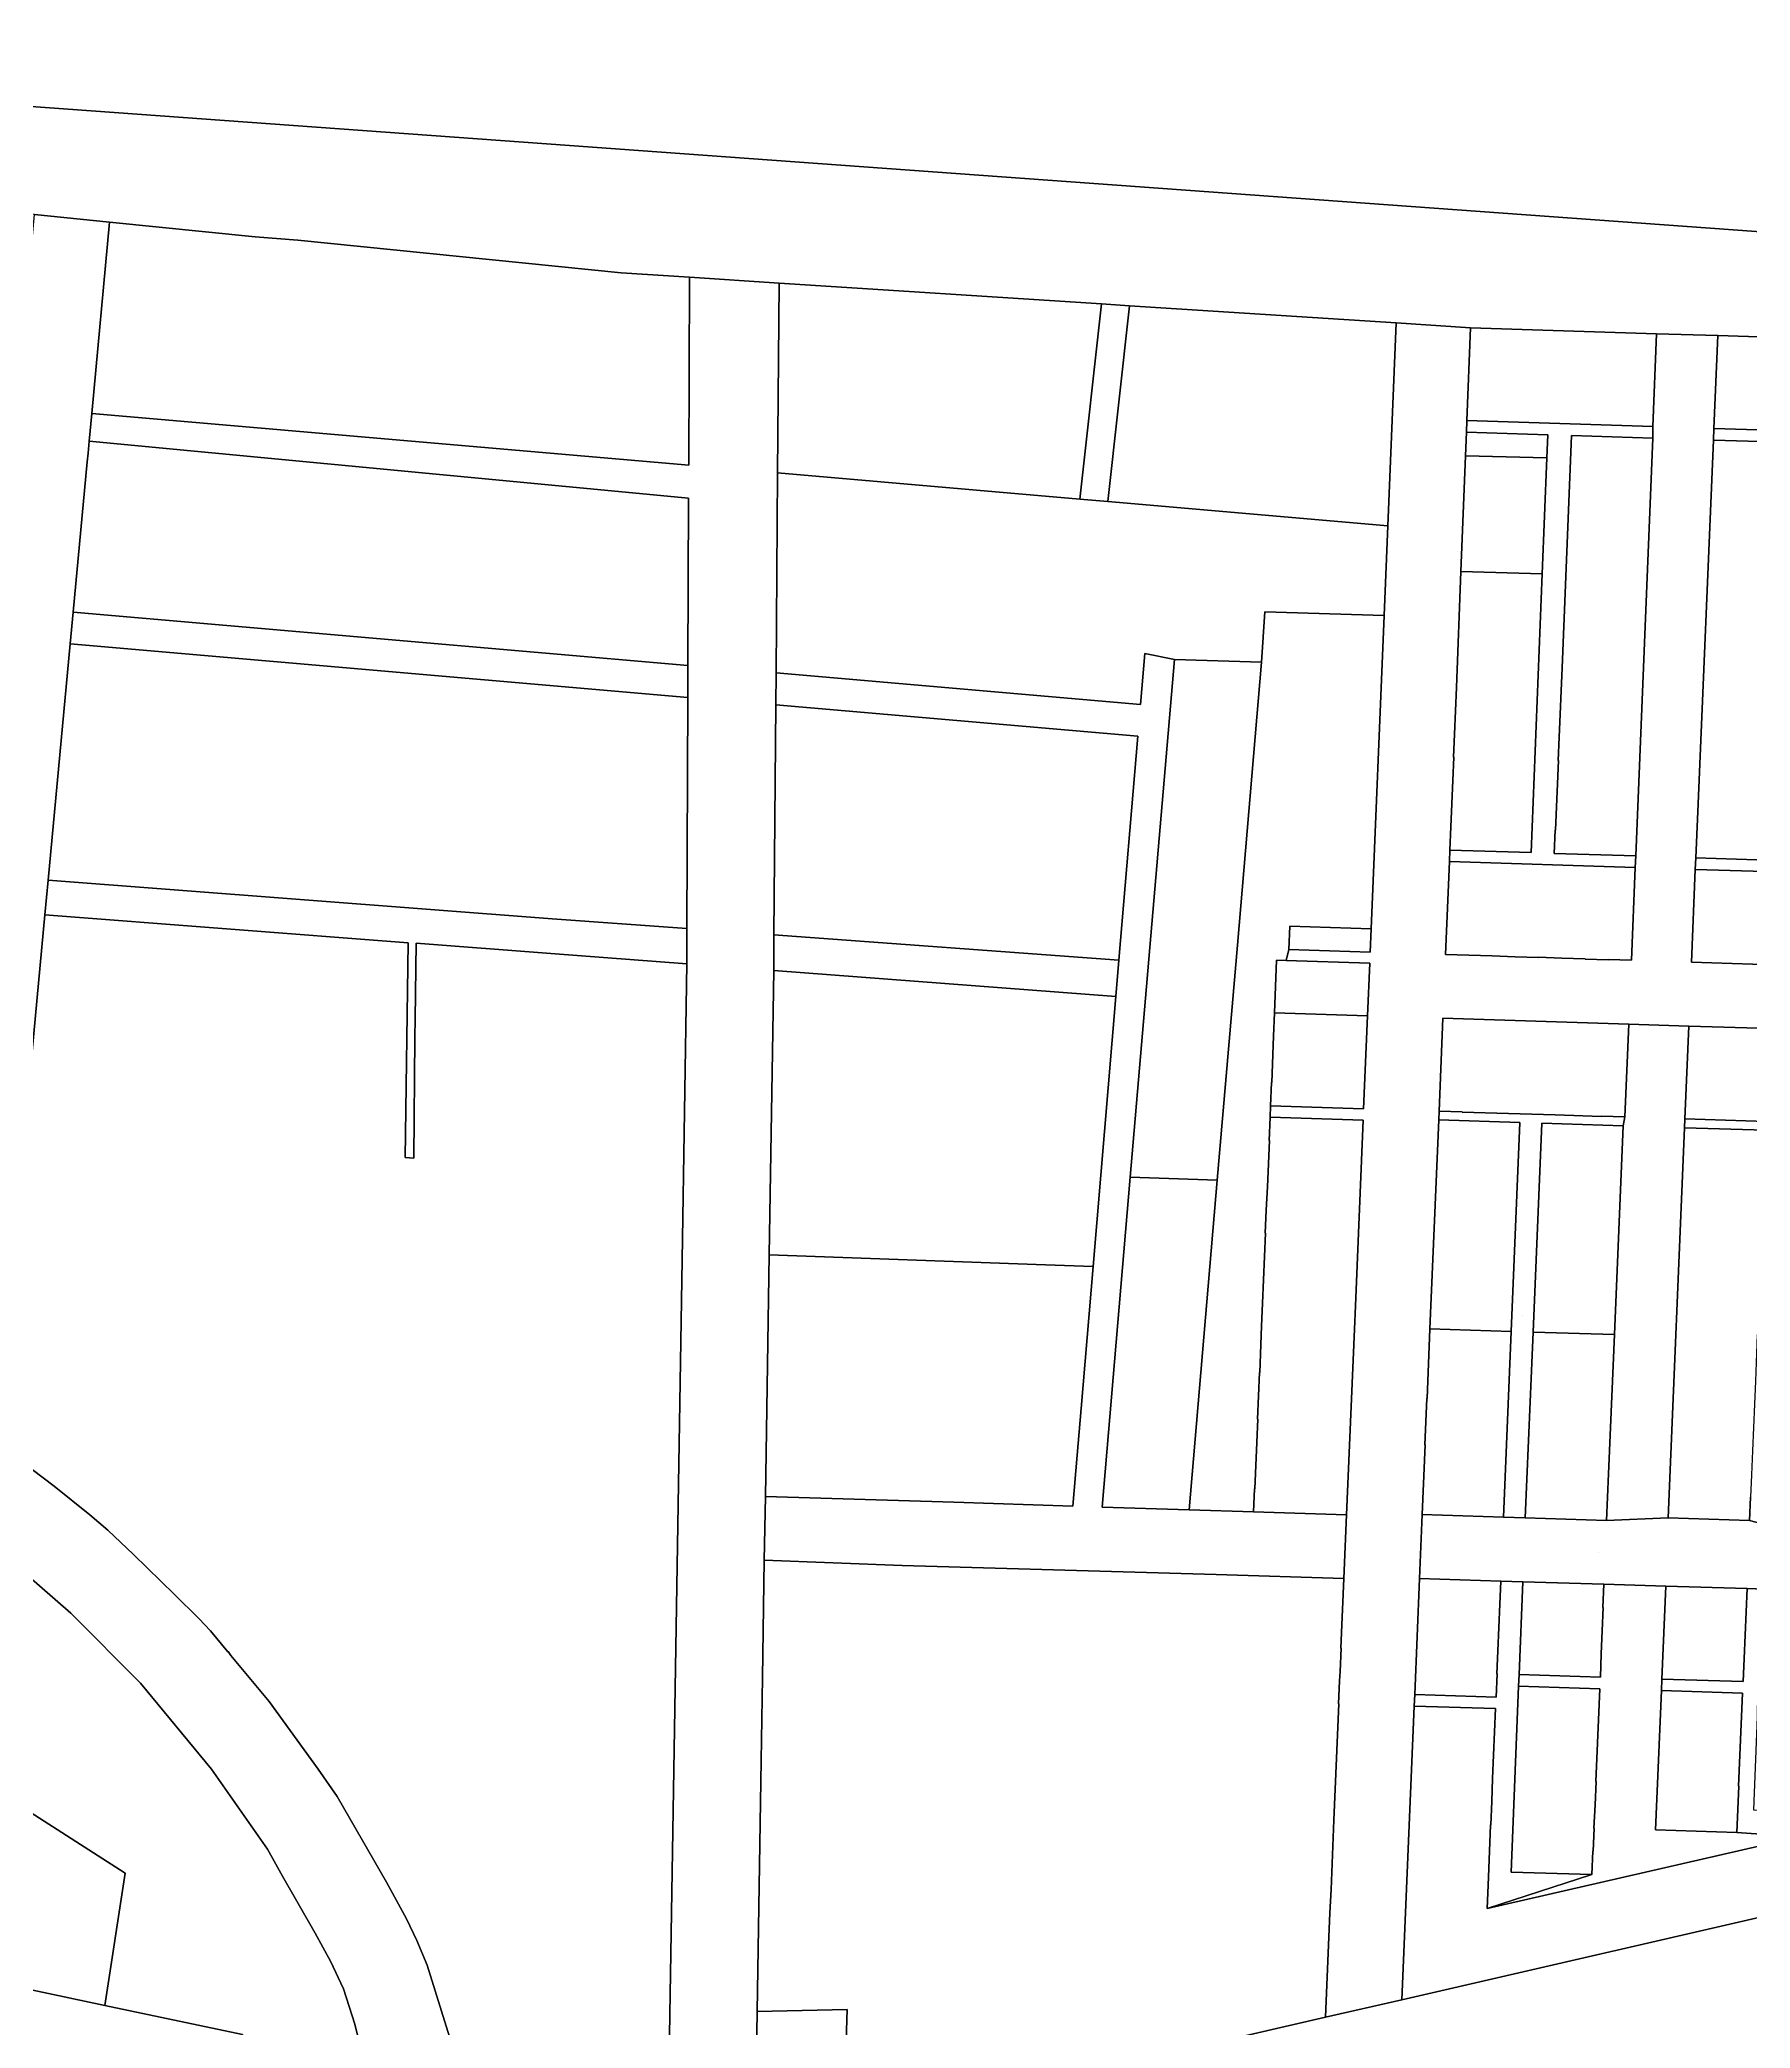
# Model space of a CAD drawing. Extents: x 536464 to 539642, y 1194643 to 1197409.
# Drawn here: x 537085.9 to 537380.3, y 1195640.3 to 1195982.6 of the extents above; entities that cross this region are included whole.
import ezdxf

# ---------------------------------------------------------------- set-up
doc = ezdxf.new("R2010")
doc.units = 0
for name, color, linetype in [('Level 30', 7, 'Continuous'), ('Level 32', 7, 'Continuous'), ('Level 33', 7, 'Continuous'), ('Level 35', 7, 'Continuous'), ('Level 54', 7, 'Continuous'), ('Level 59', 7, 'Continuous'), ('Level 60', 7, 'Continuous')]:
    doc.layers.add(name, color=color, linetype=linetype)

msp = doc.modelspace()

# ---------------------------------------------------------------- linework, layer by layer
at = {"layer": 'Level 30'}
for points in [[(537993.94, 1195983.59), (537982.67, 1195977.99), (537967.05, 1195969.89), (537935.64, 1195955.34), (537888.17, 1195944.32), (537694.57, 1195883.06), (537678.79, 1195879.58), (537541.31, 1195898.77), (537522.49, 1195903.37), (537505.62, 1195906.12), (537424.09, 1195946.53), (536980.64, 1195978.67), (536986.63, 1196009.38)], [(537194.25, 1195635.67), (537196.45, 1195772.59), (537197.27, 1195823.56), (537197.3, 1195829.65), (537197.45, 1195869.44), (537197.47, 1195874.95), (537197.58, 1195903.72), (537094.39, 1195913.54), (537094.83, 1195918.28), (537197.6, 1195909.39), (537197.73, 1195941.75), (537213.17, 1195940.76), (537212.91, 1195908.07), (537212.64, 1195873.64), (537212.59, 1195868.13), (537212.28, 1195828.56), (537212.23, 1195822.42), (537211.45, 1195773.49), (537210.79, 1195731.9), (537210.61, 1195720.9), (537210.28, 1195700.65), (537210.07, 1195686.45), (537209.37, 1195643.2), (537209.02, 1195620.96)], [(537383.74, 1195812.41), (537369.76, 1195812.85), (537359.41, 1195813.18), (537327.43, 1195814.19), (537326.77, 1195798.21), (537326.7, 1195796.7), (537325.2, 1195760.74), (537324.7, 1195748.74), (537324.68, 1195748.74), (537324.34, 1195740.76), (537324.36, 1195740.76), (537323.86, 1195728.76), (537323.4, 1195717.76), (537322.57, 1195697.78), (537322.49, 1195695.79), (537320.38, 1195645.24), (537307.24, 1195642.22), (537307.99, 1195660.2), (537308.18, 1195664.2), (537308.66, 1195676.18), (537309.5, 1195696.16), (537309.48, 1195696.16), (537309.65, 1195700.16), (537309.74, 1195701.76), (537309.9, 1195705.75), (537309.88, 1195705.75), (537310.38, 1195717.75), (537310.86, 1195728.71), (537312.21, 1195760.68), (537312.36, 1195764.67), (537313.69, 1195796.64), (537297.68, 1195797.15), (537297.76, 1195799.14), (537313.77, 1195798.63), (537314.43, 1195814.61), (537314.82, 1195823.68), (537300.46, 1195824.14), (537300.89, 1195826.05), (537314.9, 1195825.6), (537315.06, 1195829.59), (537317.3, 1195883.53), (537317.94, 1195898.98), (537319.39, 1195933.89), (537332.2, 1195933.06), (537331.57, 1195917.07), (537331.48, 1195915.08), (537331.33, 1195911.03), (537330.54, 1195891.08), (537329.76, 1195871.12), (537329.43, 1195863.13), (537329.25, 1195859.14), (537329.28, 1195859.14), (537329.12, 1195855.14), (537328.8, 1195847.14), (537328.78, 1195847.14), (537328.62, 1195843.15), (537328.55, 1195841.16), (537327.9, 1195825.18), (537335.89, 1195824.92), (537339.89, 1195824.8), (537339.89, 1195824.77), (537343.88, 1195824.65), (537343.88, 1195824.7), (537347.89, 1195824.57), (537347.89, 1195824.55), (537351.89, 1195824.42), (537351.89, 1195824.39), (537355.88, 1195824.27), (537355.88, 1195824.31), (537359.88, 1195824.19), (537360.53, 1195840.15), (537360.61, 1195842.14), (537363.59, 1195914.06), (537363.55, 1195916.06), (537364.17, 1195932.04), (537374.74, 1195931.71), (537374.08, 1195915.72), (537373.99, 1195913.73), (537371.3, 1195849.8), (537370.98, 1195841.81), (537370.88, 1195839.82), (537370.21, 1195823.84), (537384.21, 1195823.4)], [(537387.98, 1195913.3), (537373.99, 1195913.73), (537374.08, 1195915.72), (537404.06, 1195914.78)], [(537384.86, 1195839.38), (537370.88, 1195839.82), (537370.98, 1195841.81), (537384.98, 1195841.37)], [(537082.38, 1195784.97), (537086.78, 1195831.98), (537149.31, 1195827.21), (537148.79, 1195790.21), (537150.27, 1195790.09), (537150.48, 1195810.88), (537150.51, 1195814.1), (537150.7, 1195827.11), (537173.85, 1195825.34), (537197.27, 1195823.56), (537196.45, 1195772.59), (537194.25, 1195635.67)], [(537383.01, 1195794.92), (537369.03, 1195795.36), (537369.09, 1195796.86), (537383.1, 1195796.42)], [(537156.43, 1195638.84), (537152.55, 1195651.21), (537150.82, 1195655.42), (537149, 1195659.19), (537145.55, 1195665.49), (537137.08, 1195680.23), (537133.8, 1195684.92), (537125.39, 1195696.61), (537118.78, 1195704.5), (537118.33, 1195705.17), (537118.27, 1195705.12), (537115.25, 1195708.72), (537113.26, 1195710.87), (537109.09, 1195715.03), (537102.02, 1195721.91), (537097.61, 1195726.05), (537094.48, 1195728.71), (537088.35, 1195733.63), (537082.68, 1195737.94)], [(537082.68, 1195737.94), (537088.35, 1195733.63), (537094.48, 1195728.71), (537097.61, 1195726.05), (537102.02, 1195721.91), (537109.09, 1195715.03), (537113.26, 1195710.87), (537115.25, 1195708.72), (537118.27, 1195705.12), (537118.33, 1195705.17), (537118.78, 1195704.5), (537125.39, 1195696.61), (537133.8, 1195684.92), (537137.08, 1195680.23), (537145.55, 1195665.49), (537149, 1195659.19), (537150.82, 1195655.42), (537152.55, 1195651.21), (537156.43, 1195638.84)], [(537383.49, 1195726.87), (537380.23, 1195727.76), (537380.39, 1195731.76)], [(537078.15, 1195723.15), (537091.22, 1195711.79), (537103.21, 1195699.74), (537115.46, 1195684.95), (537125.07, 1195671.14), (537127.68, 1195666.51), (537133.3, 1195656.7), (537135.91, 1195651.86), (537138.18, 1195647.1), (537140.13, 1195641.01), (537141.42, 1195635.6)], [(537141.42, 1195635.6), (537140.13, 1195641.01), (537138.18, 1195647.1), (537135.91, 1195651.86), (537133.3, 1195656.7), (537127.68, 1195666.51), (537125.07, 1195671.14), (537115.46, 1195684.95), (537103.21, 1195699.74), (537091.22, 1195711.79), (537078.15, 1195723.15)], [(537075.66, 1195682.98), (537100.58, 1195667.01), (537097.1, 1195644.27), (537050.95, 1195654.05)], [(537120.8, 1195639.24), (537097.1, 1195644.27), (537100.58, 1195667.01), (537075.66, 1195682.98)], [(537239.28, 1195626.54), (537307.24, 1195642.22), (537320.38, 1195645.24), (537393.24, 1195662.03)]]:
    msp.add_lwpolyline(points, dxfattribs=at)
for points in [[(537424.09, 1195946.53), (537404.73, 1195930.76), (537374.74, 1195931.71), (537364.17, 1195932.04), (537332.2, 1195933.06), (537319.39, 1195933.89), (537273.45, 1195936.86), (537268.66, 1195937.17), (537213.17, 1195940.76), (537197.73, 1195941.75), (537185.98, 1195942.52), (537130.31, 1195948.12), (537122.94, 1195948.71), (537097.91, 1195951.23), (537085, 1195952.54), (537064.5, 1195954.6), (537049.23, 1195956.14), (537048.24, 1195956.24), (537039.6, 1195957.11), (537036.62, 1195957.41), (536987.37, 1195962.37), (536980.64, 1195978.67)], [(537097.91, 1195951.23), (537094.83, 1195918.28), (537094.39, 1195913.54), (537094.2, 1195911.5), (537094.06, 1195910.01), (537091.65, 1195884.1), (537091.13, 1195878.64), (537087.34, 1195837.95), (537086.78, 1195831.98), (537082.38, 1195784.97), (537077.05, 1195741.79), (537064.84, 1195749.13), (537070.17, 1195793.87), (537071.8, 1195811.39), (537073.74, 1195832.25), (537074.17, 1195836.73), (537077.11, 1195868.27), (537077.25, 1195869.66), (537081.11, 1195910.94), (537081.55, 1195915.6), (537081.77, 1195917.98), (537085, 1195952.54)], [(537122.94, 1195948.71), (537130.31, 1195948.12), (537185.98, 1195942.52), (537197.73, 1195941.75), (537197.6, 1195909.39), (537094.83, 1195918.28), (537097.91, 1195951.23)], [(537268.66, 1195937.17), (537264.93, 1195903.57), (537212.91, 1195908.07), (537213.17, 1195940.76)], [(537273.45, 1195936.86), (537269.75, 1195903.15), (537264.93, 1195903.57), (537268.66, 1195937.17)], [(537319.39, 1195933.89), (537317.94, 1195898.98), (537269.75, 1195903.15), (537273.45, 1195936.86)], [(537364.17, 1195932.04), (537363.55, 1195916.06), (537331.57, 1195917.07), (537332.2, 1195933.06)], [(537404.73, 1195930.76), (537404.06, 1195914.78), (537374.08, 1195915.72), (537374.74, 1195931.71)], [(537363.55, 1195916.06), (537363.59, 1195914.06), (537349.59, 1195914.51), (537347.93, 1195874.54), (537347.79, 1195870.55), (537347.76, 1195870.55), (537347.59, 1195866.56), (537347.62, 1195866.56), (537347.45, 1195862.56), (537347.42, 1195862.56), (537347.27, 1195858.57), (537347.3, 1195858.57), (537346.8, 1195846.57), (537346.77, 1195846.57), (537346.6, 1195842.58), (537360.61, 1195842.14), (537360.53, 1195840.15), (537328.55, 1195841.16), (537328.62, 1195843.15), (537342.63, 1195842.71), (537344.53, 1195890.68), (537345.33, 1195910.65), (537345.49, 1195914.63), (537331.48, 1195915.08), (537331.57, 1195917.07)], [(537197.58, 1195903.72), (537197.47, 1195874.95), (537091.65, 1195884.1), (537094.06, 1195910.01), (537094.2, 1195911.5), (537094.39, 1195913.54)], [(537345.49, 1195914.63), (537345.33, 1195910.65), (537331.33, 1195911.03), (537331.48, 1195915.08)], [(537363.59, 1195914.06), (537360.61, 1195842.14), (537346.6, 1195842.58), (537346.77, 1195846.57), (537346.8, 1195846.57), (537347.3, 1195858.57), (537347.27, 1195858.57), (537347.42, 1195862.56), (537347.45, 1195862.56), (537347.62, 1195866.56), (537347.59, 1195866.56), (537347.76, 1195870.55), (537347.79, 1195870.55), (537347.93, 1195874.54), (537349.59, 1195914.51)], [(537387.98, 1195913.3), (537386.48, 1195877.32), (537386.46, 1195877.32), (537386.29, 1195873.33), (537386.31, 1195873.33), (537386.16, 1195869.34), (537386.12, 1195869.34), (537385.79, 1195861.34), (537385.83, 1195861.34), (537385.64, 1195857.35), (537385.62, 1195857.35), (537385.31, 1195849.36), (537385.28, 1195849.36), (537385.11, 1195845.36), (537385.14, 1195845.36), (537384.98, 1195841.37), (537370.98, 1195841.81), (537371.3, 1195849.8), (537373.99, 1195913.73)], [(537345.33, 1195910.65), (537344.53, 1195890.68), (537330.54, 1195891.08), (537331.33, 1195911.03)], [(537264.93, 1195903.57), (537269.75, 1195903.15), (537317.94, 1195898.98), (537317.3, 1195883.53), (537296.77, 1195884.19), (537296.19, 1195875.47), (537281.21, 1195875.96), (537276.11, 1195877.01), (537275.36, 1195868.21), (537212.64, 1195873.64), (537212.91, 1195908.07)], [(537344.53, 1195890.68), (537342.63, 1195842.71), (537328.62, 1195843.15), (537328.78, 1195847.14), (537328.8, 1195847.14), (537329.12, 1195855.14), (537329.28, 1195859.14), (537329.25, 1195859.14), (537329.43, 1195863.13), (537329.76, 1195871.12), (537330.54, 1195891.08)], [(537197.47, 1195874.95), (537197.45, 1195869.44), (537091.13, 1195878.64), (537091.65, 1195884.1)], [(537317.3, 1195883.53), (537315.06, 1195829.59), (537301.06, 1195830.04), (537300.89, 1195826.05), (537300.46, 1195824.14), (537298.81, 1195824.19), (537298.42, 1195815.12), (537298.26, 1195811.13), (537298.29, 1195811.13), (537297.95, 1195803.13), (537297.92, 1195803.13), (537297.76, 1195799.14), (537297.68, 1195797.15), (537297.52, 1195793.16), (537297.55, 1195793.16), (537297.21, 1195785.16), (537297.02, 1195781.16), (537296.99, 1195781.16), (537296.84, 1195777.18), (537296.88, 1195777.18), (537296.38, 1195765.18), (537296.18, 1195761.19), (537296.22, 1195761.19), (537295.89, 1195753.19), (537295.85, 1195753.19), (537295.69, 1195749.2), (537295.53, 1195745.21), (537295.55, 1195745.21), (537295.05, 1195733.21), (537295.02, 1195733.21), (537294.85, 1195729.22), (537283.74, 1195729.57), (537288.59, 1195786.35), (537292.05, 1195826.78), (537296.19, 1195875.47), (537296.77, 1195884.19)], [(537197.45, 1195869.44), (537197.3, 1195829.65), (537174.12, 1195831.34), (537087.34, 1195837.95), (537091.13, 1195878.64)], [(537281.21, 1195875.96), (537273.6, 1195786.84), (537268.75, 1195730.05), (537283.74, 1195729.57), (537294.85, 1195729.22), (537310.86, 1195728.71), (537310.38, 1195717.75), (537288.41, 1195718.44), (537234.36, 1195719.98), (537210.61, 1195720.9), (537210.79, 1195731.9), (537243.26, 1195730.87), (537263.73, 1195730.22), (537264.47, 1195738.98), (537265.14, 1195747.03), (537267.2, 1195771.44), (537271.12, 1195817.93), (537271.65, 1195824.22), (537274.9, 1195862.74), (537212.59, 1195868.13), (537212.64, 1195873.64), (537275.36, 1195868.21), (537276.11, 1195877.01)], [(537296.19, 1195875.47), (537292.05, 1195826.78), (537288.59, 1195786.35), (537273.6, 1195786.84), (537281.21, 1195875.96)], [(537274.9, 1195862.74), (537271.65, 1195824.22), (537212.28, 1195828.56), (537212.59, 1195868.13)], [(537360.53, 1195840.15), (537359.88, 1195824.19), (537355.88, 1195824.31), (537355.88, 1195824.27), (537351.89, 1195824.39), (537351.89, 1195824.42), (537347.89, 1195824.55), (537347.89, 1195824.57), (537343.88, 1195824.7), (537343.88, 1195824.65), (537339.89, 1195824.77), (537339.89, 1195824.8), (537335.89, 1195824.92), (537327.9, 1195825.18), (537328.55, 1195841.16)], [(537174.12, 1195831.34), (537197.3, 1195829.65), (537197.27, 1195823.56), (537173.85, 1195825.34), (537150.7, 1195827.11), (537150.51, 1195814.1), (537150.48, 1195810.88), (537150.27, 1195790.09), (537148.79, 1195790.21), (537149.31, 1195827.21), (537086.78, 1195831.98), (537087.34, 1195837.95)], [(537384.86, 1195839.38), (537384.53, 1195831.38), (537384.56, 1195831.38), (537384.21, 1195823.4), (537370.21, 1195823.84), (537370.88, 1195839.82)], [(537271.65, 1195824.22), (537271.12, 1195817.93), (537212.23, 1195822.42), (537212.28, 1195828.56)], [(537315.06, 1195829.59), (537314.9, 1195825.6), (537300.89, 1195826.05), (537301.06, 1195830.04)], [(537300.46, 1195824.14), (537314.82, 1195823.68), (537314.43, 1195814.61), (537298.42, 1195815.12), (537298.81, 1195824.19)], [(537271.12, 1195817.93), (537267.2, 1195771.44), (537259.01, 1195771.75), (537211.45, 1195773.49), (537212.23, 1195822.42)], [(537314.43, 1195814.61), (537313.77, 1195798.63), (537297.76, 1195799.14), (537297.92, 1195803.13), (537297.95, 1195803.13), (537298.29, 1195811.13), (537298.26, 1195811.13), (537298.42, 1195815.12)], [(537359.41, 1195813.18), (537358.73, 1195797.22), (537354.73, 1195797.33), (537354.73, 1195797.31), (537346.74, 1195797.57), (537346.74, 1195797.59), (537338.74, 1195797.83), (537338.74, 1195797.8), (537330.77, 1195798.06), (537330.76, 1195798.09), (537326.77, 1195798.21), (537327.43, 1195814.19)], [(537369.76, 1195812.85), (537369.09, 1195796.86), (537369.03, 1195795.36), (537366.23, 1195728.21), (537355.59, 1195727.76), (537355.91, 1195735.76), (537356.27, 1195743.75), (537356.94, 1195759.74), (537358.44, 1195795.7), (537358.73, 1195797.22), (537359.41, 1195813.18)], [(537383.74, 1195812.41), (537383.24, 1195800.41), (537383.27, 1195800.41), (537383.1, 1195796.42), (537369.09, 1195796.86), (537369.76, 1195812.85)], [(537313.69, 1195796.64), (537312.36, 1195764.67), (537312.21, 1195760.68), (537310.86, 1195728.71), (537294.85, 1195729.22), (537295.02, 1195733.21), (537295.05, 1195733.21), (537295.55, 1195745.21), (537295.53, 1195745.21), (537295.69, 1195749.2), (537295.85, 1195753.19), (537295.89, 1195753.19), (537296.22, 1195761.19), (537296.18, 1195761.19), (537296.38, 1195765.18), (537296.88, 1195777.18), (537296.84, 1195777.18), (537296.99, 1195781.16), (537297.02, 1195781.16), (537297.21, 1195785.16), (537297.55, 1195793.16), (537297.52, 1195793.16), (537297.68, 1195797.15)], [(537340.68, 1195796.26), (537339.19, 1195760.3), (537325.2, 1195760.74), (537326.7, 1195796.7)], [(537330.76, 1195798.09), (537330.77, 1195798.06), (537338.74, 1195797.8), (537338.74, 1195797.83), (537346.74, 1195797.59), (537346.74, 1195797.57), (537354.73, 1195797.31), (537354.73, 1195797.33), (537358.73, 1195797.22), (537358.44, 1195795.7), (537344.43, 1195796.14), (537342.94, 1195760.18), (537342.79, 1195756.18), (537342.45, 1195748.18), (537342.43, 1195748.18), (537341.61, 1195728.2), (537337.85, 1195728.33), (537339.19, 1195760.3), (537340.68, 1195796.26), (537326.7, 1195796.7), (537326.77, 1195798.21)], [(537358.44, 1195795.7), (537356.94, 1195759.74), (537342.94, 1195760.18), (537344.43, 1195796.14)], [(537383.01, 1195794.92), (537382.34, 1195778.92), (537382.37, 1195778.92), (537381.99, 1195769.94), (537381.97, 1195769.94), (537381.76, 1195764.94), (537381.81, 1195764.94), (537381.59, 1195759.74), (537381.54, 1195759.74), (537381.21, 1195751.74), (537381.23, 1195751.74), (537381.06, 1195747.75), (537381.04, 1195747.75), (537380.88, 1195743.75), (537380.9, 1195743.75), (537380.74, 1195739.76), (537380.71, 1195739.76), (537380.53, 1195735.62), (537380.37, 1195731.76), (537380.39, 1195731.76), (537380.23, 1195727.76), (537366.23, 1195728.21), (537369.03, 1195795.36)], [(537288.59, 1195786.35), (537283.74, 1195729.57), (537268.75, 1195730.05), (537273.6, 1195786.84)], [(537259.01, 1195771.75), (537267.2, 1195771.44), (537265.14, 1195747.03), (537264.47, 1195738.98), (537263.73, 1195730.22), (537243.26, 1195730.87), (537210.79, 1195731.9), (537211.45, 1195773.49)], [(537339.19, 1195760.3), (537337.85, 1195728.33), (537323.86, 1195728.76), (537324.36, 1195740.76), (537324.34, 1195740.76), (537324.68, 1195748.74), (537324.7, 1195748.74), (537325.2, 1195760.74)], [(537356.94, 1195759.74), (537356.27, 1195743.75), (537355.91, 1195735.76), (537355.59, 1195727.76), (537341.61, 1195728.2), (537342.43, 1195748.18), (537342.45, 1195748.18), (537342.79, 1195756.18), (537342.94, 1195760.18)], [(537337.85, 1195728.33), (537341.61, 1195728.2), (537355.59, 1195727.76), (537366.23, 1195728.21), (537380.23, 1195727.76), (537383.49, 1195726.87), (537397.49, 1195726.43), (537398.38, 1195715.42), (537384.35, 1195715.85), (537379.79, 1195716.01), (537365.82, 1195716.44), (537355.15, 1195716.78), (537341.2, 1195717.21), (537337.4, 1195717.32), (537323.4, 1195717.76), (537323.86, 1195728.76)], [(537234.36, 1195719.98), (537288.41, 1195718.44), (537310.38, 1195717.75), (537309.88, 1195705.75), (537309.9, 1195705.75), (537309.74, 1195701.76), (537309.65, 1195700.16), (537309.48, 1195696.16), (537309.5, 1195696.16), (537308.66, 1195676.18), (537308.18, 1195664.2), (537307.99, 1195660.2), (537307.24, 1195642.22), (537239.28, 1195626.54), (537224.26, 1195623.77), (537224.86, 1195643.56), (537209.37, 1195643.2), (537210.07, 1195686.45), (537210.28, 1195700.65), (537210.61, 1195720.9)], [(537341.2, 1195717.21), (537340.54, 1195701.21), (537340.44, 1195699.22), (537339.15, 1195667.22), (537353.07, 1195666.79), (537335.05, 1195660.93), (537335.26, 1195666.37), (537335.64, 1195675.37), (537335.66, 1195675.37), (537335.83, 1195679.36), (537335.97, 1195683.35), (537336.15, 1195687.35), (537336.13, 1195687.35), (537336.47, 1195695.35), (537322.49, 1195695.79), (537322.57, 1195697.78), (537336.6, 1195697.35), (537336.77, 1195701.33), (537336.73, 1195701.33), (537336.9, 1195705.33), (537336.88, 1195705.33), (537337.21, 1195713.33), (537337.23, 1195713.33), (537337.4, 1195717.32)], [(537337.4, 1195717.32), (537337.23, 1195713.33), (537337.21, 1195713.33), (537336.88, 1195705.33), (537336.9, 1195705.33), (537336.73, 1195701.33), (537336.77, 1195701.33), (537336.6, 1195697.35), (537322.57, 1195697.78), (537323.4, 1195717.76)], [(537355.15, 1195716.78), (537354.98, 1195712.77), (537355.03, 1195712.77), (537354.86, 1195708.77), (537354.84, 1195708.77), (537354.67, 1195704.77), (537354.69, 1195704.77), (537354.53, 1195700.78), (537340.54, 1195701.21), (537341.2, 1195717.21)], [(537365.82, 1195716.44), (537365.13, 1195700.45), (537365.04, 1195698.45), (537364.01, 1195674.47), (537378.01, 1195674.03), (537388.79, 1195673.31), (537335.05, 1195660.93), (537353.07, 1195666.79), (537353.24, 1195670.81), (537353.3, 1195670.81), (537353.46, 1195674.8), (537353.43, 1195674.8), (537353.61, 1195678.8), (537353.64, 1195678.8), (537353.81, 1195682.79), (537353.77, 1195682.79), (537353.92, 1195686.79), (537354.44, 1195698.78), (537340.44, 1195699.22), (537340.54, 1195701.21), (537354.53, 1195700.78), (537354.69, 1195704.77), (537354.67, 1195704.77), (537354.84, 1195708.77), (537354.86, 1195708.77), (537355.03, 1195712.77), (537354.98, 1195712.77), (537355.15, 1195716.78)], [(537384.35, 1195715.85), (537384.23, 1195711.86), (537383.7, 1195699.86), (537397.69, 1195699.43), (537397.61, 1195697.43), (537381.6, 1195697.92), (537381.5, 1195693.93), (537380.87, 1195677.93), (537396.84, 1195677.43), (537393.24, 1195662.03), (537388.79, 1195673.31), (537378.01, 1195674.03), (537378.35, 1195682.02), (537378.33, 1195682.02), (537379.02, 1195698.01), (537365.04, 1195698.45), (537365.13, 1195700.45), (537379.11, 1195700.01), (537379.27, 1195704.01), (537379.29, 1195704.01), (537379.47, 1195708.01), (537379.45, 1195708.01), (537379.79, 1195716.01)], [(537379.79, 1195716.01), (537379.45, 1195708.01), (537379.47, 1195708.01), (537379.29, 1195704.01), (537379.27, 1195704.01), (537379.11, 1195700.01), (537365.13, 1195700.45), (537365.82, 1195716.44)], [(537354.44, 1195698.78), (537353.92, 1195686.79), (537353.77, 1195682.79), (537353.81, 1195682.79), (537353.64, 1195678.8), (537353.61, 1195678.8), (537353.43, 1195674.8), (537353.46, 1195674.8), (537353.3, 1195670.81), (537353.24, 1195670.81), (537353.07, 1195666.79), (537339.15, 1195667.22), (537340.44, 1195699.22)], [(537379.02, 1195698.01), (537378.33, 1195682.02), (537378.35, 1195682.02), (537378.01, 1195674.03), (537364.01, 1195674.47), (537365.04, 1195698.45)], [(537336.47, 1195695.35), (537336.13, 1195687.35), (537336.15, 1195687.35), (537335.97, 1195683.35), (537335.83, 1195679.36), (537335.66, 1195675.37), (537335.64, 1195675.37), (537335.26, 1195666.37), (537335.05, 1195660.93), (537388.79, 1195673.31), (537393.24, 1195662.03), (537320.38, 1195645.24), (537322.49, 1195695.79)], [(537097.1, 1195644.27), (537120.8, 1195639.24), (537119.5, 1195612.43), (537074.62, 1195620.72), (537062.96, 1195622.99), (537053.15, 1195624.6), (537054.94, 1195640.43), (537049.61, 1195641.44), (537050.95, 1195654.05)], [(537224.26, 1195623.77), (537209.02, 1195620.96), (537209.37, 1195643.2), (537224.86, 1195643.56)]]:
    msp.add_lwpolyline(points, close=True, dxfattribs=at)

# ---------------------------------------------------------------- texts
at = {"layer": 'Level 32'}
for s, p in [('ODT(537.77)', (537176.14, 1195909.22)), ('DGT(358.4)', (537143.46, 1195894.07)), ('CLN(201.03);CLN(181.19)', (537237.63, 1195751.74)), ('CLN(523.03);BHK(1672.2)', (537154.52, 1195743.64))]:
    msp.add_text(s, height=0.00763, dxfattribs=at).set_placement(p)
at = {"layer": 'Level 33'}
for s, p in [('DGT', (537191.11, 1195953.06)), ('ODT', (537144.12, 1195930.12)), ('ODT', (537347.84, 1195924.55)), ('ODT', (537239.3, 1195922.37)), ('ODT', (537295.51, 1195918.21)), ('DGT', (537267.75, 1195914.63)), ('ODT', (537338.38, 1195912.85)), ('DGT', (537176.18, 1195909.25)), ('TSC', (537337.9, 1195900.86)), ('ODT', (537143.5, 1195894.1)), ('ODT', (537250.48, 1195886.32)), ('DGT', (537346.05, 1195878.61)), ('ODT', (537355.07, 1195878.32)), ('DGT', (537144.52, 1195876.77)), ('ODT', (537379.45, 1195877.55)), ('DGT', (537365.14, 1195868.66)), ('ODT', (537336.56, 1195866.9)), ('ODT', (537140.07, 1195853.92)), ('ODT', (537242.32, 1195845.91)), ('ODT', (537304.58, 1195842.09)), ('DGT', (537136.89, 1195832.17)), ('ODT', (537344.18, 1195832.67)), ('ODT', (537377.52, 1195831.61)), ('ODT', (537282.25, 1195829.85)), ('DSH', (537307.95, 1195827.82)), ('DGT', (537242.06, 1195823.27)), ('TSC', (537306.59, 1195819.4)), ('ODT', (537306.06, 1195806.87)), ('ODT', (537343.05, 1195805.69)), ('ODT', (537376.4, 1195804.63)), ('TSC', (537239.87, 1195796.34)), ('DGD', (537332.91, 1195778.5)), ('DGD', (537350.65, 1195777.94)), ('DGT', (537362.66, 1195770.56)), ('ODT', (537304.26, 1195762.93)), ('DGT', (537341.15, 1195762.98)), ('ODT', (537374.59, 1195761.56)), ('ODT', (537278.64, 1195758.2)), ('ODT', (537237.73, 1195751.76)), ('ODT', (537154.62, 1195743.66)), ('ODT', (537331.49, 1195744.53)), ('ODT', (537349.24, 1195743.97)), ('DGT', (537262.14, 1195722.87)), ('DGT', (537354.25, 1195722.29)), ('ODT', (537329.97, 1195707.55)), ('ODT', (537347.83, 1195708.99)), ('ODT', (537372.43, 1195708.22)), ('ODT', (537088.8, 1195692.55)), ('DGT', (537338.49, 1195683.26)), ('ODT', (537346.75, 1195683)), ('ODT', (537371.5, 1195686.24)), ('DGT', (537358.85, 1195676.54)), ('ODT', (537261.09, 1195675.2)), ('ODT', (537328.13, 1195659.22))]:
    msp.add_text(s, height=0.00763, dxfattribs=at).set_placement(p)
at = {"layer": 'Level 35'}
for s, p in [('354', (537191.14, 1195953.06)), ('367', (537144.15, 1195930.12)), ('359', (537347.87, 1195924.55)), ('370', (537239.33, 1195922.37)), ('372', (537295.54, 1195918.21)), ('371', (537267.78, 1195914.63)), ('364', (537338.41, 1195912.85)), ('563', (537176.21, 1195909.25)), ('376', (537337.93, 1195900.86)), ('380', (537143.53, 1195894.1)), ('383', (537250.51, 1195886.32)), ('394', (537346.08, 1195878.61)), ('391', (537355.1, 1195878.32)), ('382', (537144.55, 1195876.77)), ('392', (537379.48, 1195877.55)), ('544', (537365.17, 1195868.66)), ('390', (537336.59, 1195866.9)), ('398', (537140.1, 1195853.92)), ('401', (537242.35, 1195845.91)), ('471', (537304.61, 1195842.09)), ('433', (537136.92, 1195832.17)), ('404', (537344.21, 1195832.67)), ('402', (537377.55, 1195831.61)), ('434', (537282.28, 1195829.85)), ('399', (537307.98, 1195827.82)), ('412', (537242.08, 1195823.27)), ('413', (537306.62, 1195819.4)), ('421', (537306.09, 1195806.87)), ('423', (537343.08, 1195805.69)), ('422', (537376.43, 1195804.63)), ('440', (537239.9, 1195796.34)), ('444', (537332.94, 1195778.5)), ('445', (537350.68, 1195777.94)), ('478', (537362.69, 1195770.56)), ('474', (537304.29, 1195762.93)), ('479', (537341.18, 1195762.98)), ('476', (537374.62, 1195761.56)), ('469', (537278.67, 1195758.2)), ('470', (537237.76, 1195751.76)), ('568', (537154.65, 1195743.66)), ('473', (537331.52, 1195744.53)), ('475', (537349.27, 1195743.97)), ('484', (537262.17, 1195722.87)), ('485', (537354.28, 1195722.29)), ('498', (537330, 1195707.55)), ('496', (537347.86, 1195708.99)), ('495', (537372.46, 1195708.22)), ('549', (537088.83, 1195692.55)), ('531', (537338.52, 1195683.26)), ('527', (537346.78, 1195683)), ('518', (537371.53, 1195686.24)), ('532', (537358.88, 1195676.54)), ('558', (537261.12, 1195675.2)), ('539', (537328.16, 1195659.22))]:
    msp.add_text(s, height=0.00763, dxfattribs=at).set_placement(p)
at = {"layer": 'Level 54'}
for s, p in [('8289.01', (537191.14, 1195953.05)), ('3307.52', (537144.15, 1195930.11)), ('511.82', (537347.87, 1195924.54)), ('1789.54', (537239.33, 1195922.36)), ('1623.85', (537295.54, 1195918.2)), ('163.03', (537267.78, 1195914.61)), ('56.30', (537338.41, 1195912.83)), ('5385.35', (537176.21, 1195909.24)), ('279.81', (537337.93, 1195900.84)), ('3055.83', (537143.53, 1195894.08)), ('3044.53', (537250.51, 1195886.31)), ('418.98', (537346.08, 1195878.59)), ('1008.05', (537355.1, 1195878.31)), ('584.30', (537144.55, 1195876.75)), ('1007.91', (537379.48, 1195877.54)), ('5761.87', (537365.17, 1195868.65)), ('671.66', (537336.59, 1195866.89)), ('4371.32', (537140.1, 1195853.91)), ('2384.20', (537242.35, 1195845.9)), ('2077.13', (537304.61, 1195842.08)), ('716.76', (537136.92, 1195832.15)), ('511.89', (537344.21, 1195832.66)), ('223.90', (537377.55, 1195831.59)), ('1339.61', (537282.28, 1195829.84)), ('55.97', (537307.98, 1195827.8)), ('369.00', (537242.08, 1195823.26)), ('145.42', (537306.62, 1195819.39)), ('255.92', (537306.09, 1195806.86)), ('511.83', (537343.08, 1195805.68)), ('223.93', (537376.43, 1195804.62)), ('2742.02', (537239.9, 1195796.32)), ('503.53', (537332.94, 1195778.49)), ('504.25', (537350.68, 1195777.92)), ('898.16', (537362.69, 1195770.55)), ('1087.90', (537304.29, 1195762.92)), ('303.17', (537341.18, 1195762.97)), ('940.83', (537374.62, 1195761.55)), ('853.53', (537278.67, 1195758.19)), ('2254.27', (537237.76, 1195751.75)), ('17729.94', (537154.65, 1195743.65)), ('448.04', (537331.52, 1195744.52)), ('447.92', (537349.27, 1195743.95)), ('2198.51', (537262.17, 1195722.86)), ('833.68', (537354.28, 1195722.27)), ('279.88', (537330, 1195707.54)), ('223.91', (537347.86, 1195708.98)), ('223.96', (537372.46, 1195708.21)), ('3897.82', (537088.83, 1195692.54)), ('275.92', (537338.52, 1195683.25)), ('447.70', (537346.78, 1195682.99)), ('335.84', (537371.53, 1195686.22)), ('665.92', (537358.88, 1195676.53)), ('8383.13', (537261.12, 1195675.19)), ('1374.49', (537328.16, 1195659.2))]:
    msp.add_text(s, height=0.00763, dxfattribs=at).set_placement(p)
at = {"layer": 'Level 59'}
for s, p in [('GDC', (537176.21, 1195909.22)), ('UBQ', (537143.53, 1195894.07)), ('GDC;GDC', (537237.76, 1195751.74)), ('GDC;GDC', (537154.65, 1195743.64))]:
    msp.add_text(s, height=0.00763, dxfattribs=at).set_placement(p)
at = {"layer": 'Level 60'}
for s, p in [('UBQ', (537191.11, 1195953.05)), ('GDC', (537144.12, 1195930.11)), ('GDC', (537347.84, 1195924.54)), ('GDC', (537239.3, 1195922.36)), ('GDC', (537295.51, 1195918.2)), ('UBQ', (537267.75, 1195914.61)), ('GDC', (537338.38, 1195912.83)), ('UBQ', (537176.18, 1195909.24)), ('TCN', (537337.9, 1195900.84)), ('GDC', (537143.5, 1195894.08)), ('GDC', (537250.47, 1195886.31)), ('UBQ', (537346.05, 1195878.59)), ('GDC', (537355.07, 1195878.31)), ('UBQ', (537144.52, 1195876.75)), ('GDC', (537379.45, 1195877.54)), ('UBQ', (537365.14, 1195868.65)), ('GDC', (537336.56, 1195866.89)), ('GDC', (537140.07, 1195853.91)), ('GDC', (537242.32, 1195845.9)), ('GDC', (537304.58, 1195842.08)), ('UBQ', (537136.89, 1195832.15)), ('GDC', (537344.18, 1195832.66)), ('GDC', (537377.52, 1195831.59)), ('GDC', (537282.25, 1195829.84)), ('TCN', (537307.95, 1195827.8)), ('UBQ', (537242.05, 1195823.26)), ('TCN', (537306.59, 1195819.39)), ('GDC', (537306.06, 1195806.86)), ('GDC', (537343.05, 1195805.68)), ('GDC', (537376.4, 1195804.62)), ('TCN', (537239.87, 1195796.32)), ('TSN', (537332.91, 1195778.49)), ('TSN', (537350.66, 1195777.92)), ('UBQ', (537362.66, 1195770.55)), ('GDC', (537304.26, 1195762.92)), ('UBQ', (537341.14, 1195762.97)), ('GDC', (537374.59, 1195761.55)), ('GDC', (537278.64, 1195758.19)), ('GDC', (537237.73, 1195751.75)), ('GDC', (537154.62, 1195743.65)), ('GDC', (537331.49, 1195744.52)), ('GDC', (537349.24, 1195743.95)), ('UBQ', (537262.14, 1195722.86)), ('UBQ', (537354.25, 1195722.27)), ('GDC', (537329.97, 1195707.54)), ('GDC', (537347.83, 1195708.98)), ('GDC', (537372.43, 1195708.21)), ('GDC', (537088.8, 1195692.54)), ('UBQ', (537338.49, 1195683.25)), ('GDC', (537346.75, 1195682.99)), ('GDC', (537371.5, 1195686.22)), ('UBQ', (537358.85, 1195676.53)), ('GDC', (537261.09, 1195675.19)), ('GDC', (537328.13, 1195659.2))]:
    msp.add_text(s, height=0.00763, dxfattribs=at).set_placement(p)

doc.saveas('drawing.dxf')
